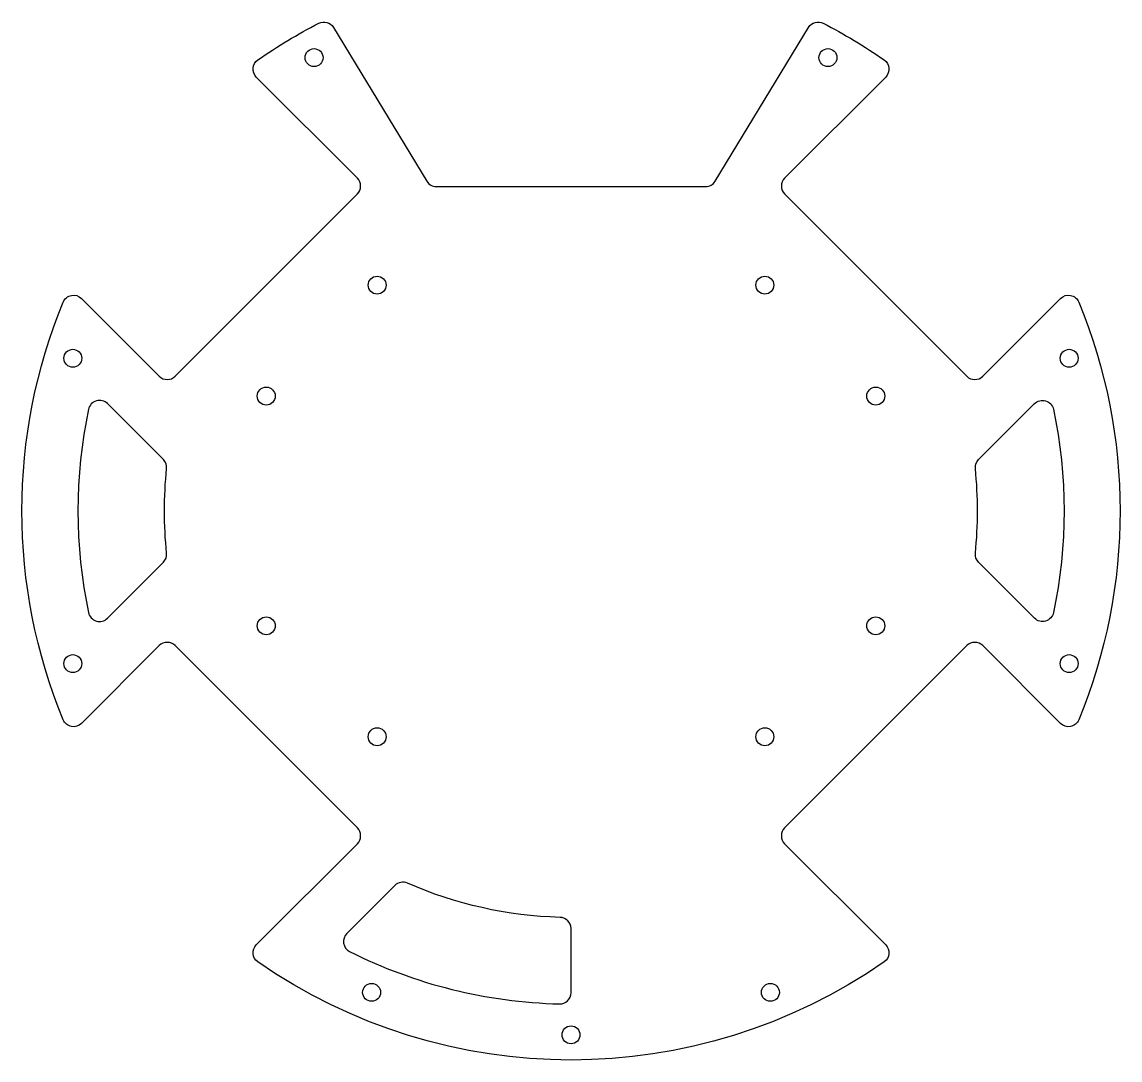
# Model space of a CAD drawing. Header units: millimetres. Extents: x -98 to 98, y -98 to 87.
import ezdxf

# ---------------------------------------------------------------- set-up
doc = ezdxf.new("R2010")
doc.units = ezdxf.units.MM
doc.layers.add('Layer 1 Sketch', color=7, linetype='Continuous')

msp = doc.modelspace()

# ---------------------------------------------------------------- linework, layer by layer
msp.add_lwpolyline([(-29.21, -66.42, 0.309264), (-31.43, -66.84), (-40.02, -75.43, 0.511302), (-39.51, -78.63, 0.111039), (-2.05, -87.98, 0.421042), (0, -85.98), (0, -74.53, 0.406378), (-1.95, -72.54, -0.097182)], format="xyb", close=True)
for centre in [(88.92, -27.25), (34.6, -40.3), (-35.59, -85.92), (35.59, -85.92), (0, -93.5)]:
    msp.add_circle(centre, 1.6)
at = {"layer": 'Layer 1 Sketch', "color": 121}
for points in [[(-25.73, 58.85, 0.262136), (-24.02, 57.89), (24.02, 57.89, 0.262136), (25.73, 58.85), (42.39, 86.31, -0.394416), (45.02, 87.05, -0.032445), (55.9, 80.49, -0.467487), (56.17, 77.44), (38.13, 59.4, 0.414214), (38.13, 56.57), (70.66, 24.04, 0.414213), (73.49, 24.04), (87.37, 37.93, -0.535332), (90.64, 37.27, -0.197586), (90.64, -37.27, -0.535332), (87.37, -37.93), (73.49, -24.04, 0.414213), (70.66, -24.04), (38.13, -56.57, 0.414214), (38.13, -59.4), (56.17, -77.44, -0.467487), (55.9, -80.49, -0.313172), (-55.9, -80.49, -0.467486), (-56.17, -77.44), (-38.13, -59.4, 0.414214), (-38.13, -56.57), (-70.66, -24.04, 0.414214), (-73.49, -24.04), (-87.37, -37.93, -0.535332), (-90.64, -37.27, -0.197585), (-90.64, 37.27, -0.535332), (-87.37, 37.93), (-73.49, 24.04, 0.414214), (-70.66, 24.04), (-38.13, 56.57, 0.414214), (-38.13, 59.4), (-56.17, 77.44, -0.467486), (-55.9, 80.49, -0.032445), (-45.02, 87.05, -0.394416), (-42.39, 86.31)], [(-72.75, -9.16, 0.226117), (-72.18, -7.54, -0.050891), (-72.18, 7.54, 0.226117), (-72.75, 9.16), (-82.74, 19.15, 0.595525), (-86.11, 18.15, 0.104228), (-86.11, -18.15, 0.595525), (-82.74, -19.15)], [(72.75, -9.16, -0.226117), (72.18, -7.54, 0.050891), (72.18, 7.54, -0.226117), (72.75, 9.16), (82.74, 19.15, -0.595525), (86.11, 18.15, -0.104228), (86.11, -18.15, -0.595525), (82.74, -19.15)]]:
    msp.add_lwpolyline(points, format="xyb", close=True, dxfattribs=at)
for centre in [(-45.86, 80.91), (45.86, 80.91), (-34.6, 40.3), (34.6, 40.3), (-88.92, 27.25), (88.92, 27.25), (-54.4, 20.5), (54.4, 20.5), (-54.4, -20.5), (54.4, -20.5), (-88.92, -27.25), (-34.6, -40.3)]:
    msp.add_circle(centre, 1.6, dxfattribs=at)

doc.saveas('drawing.dxf')
